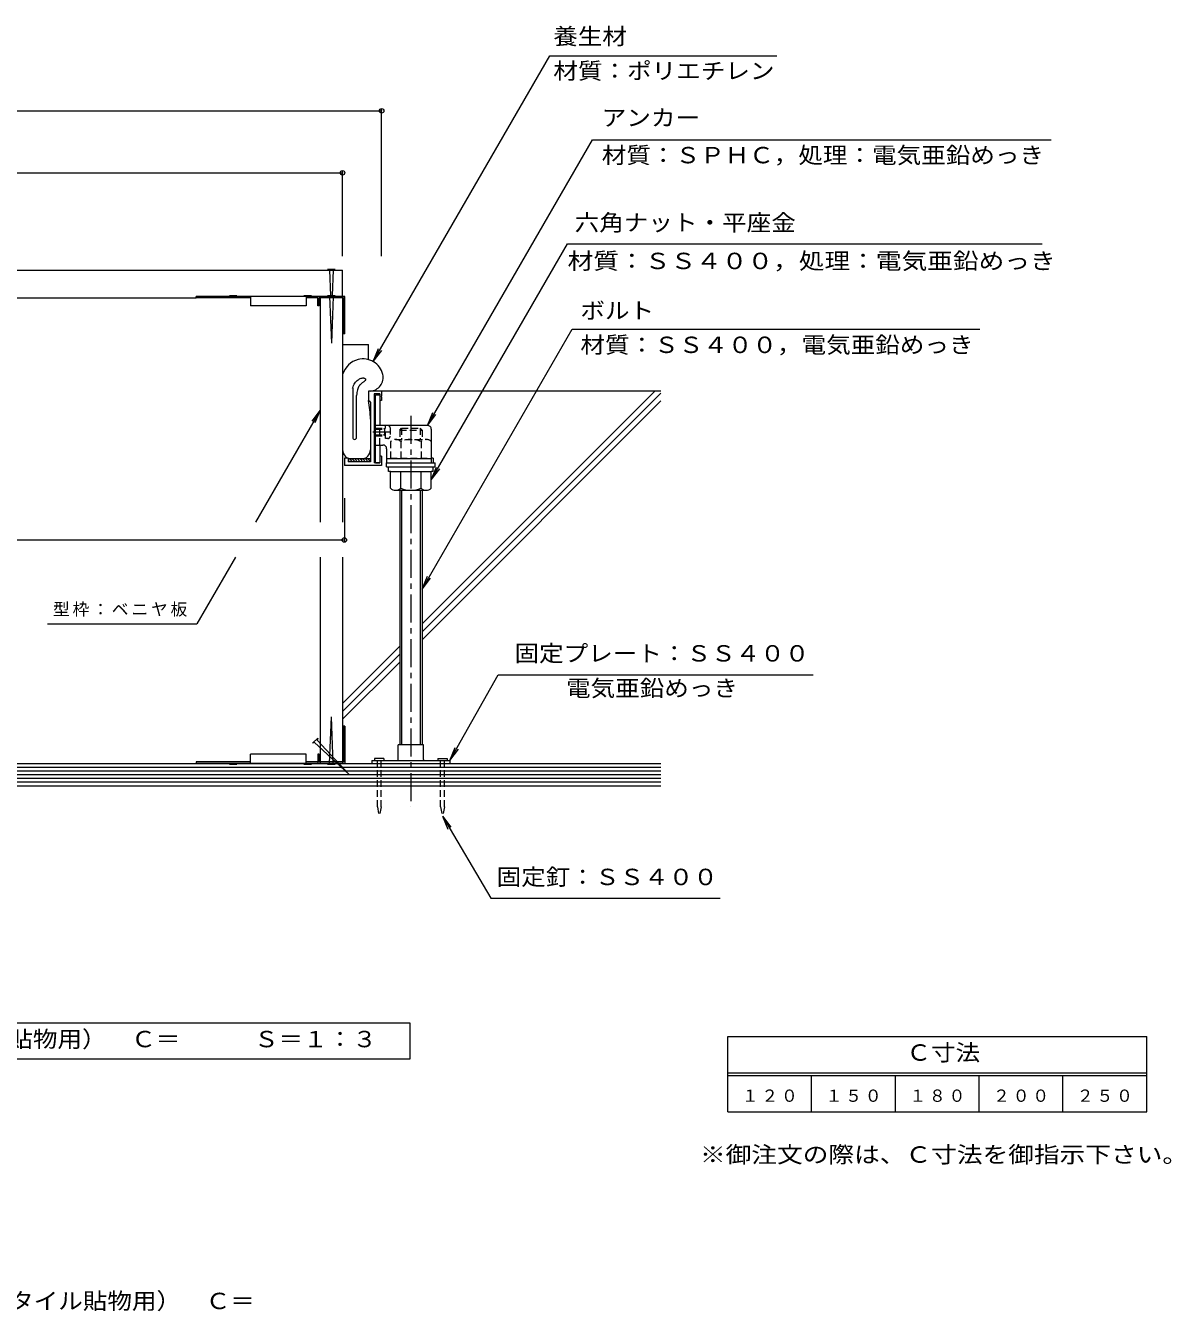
# Model space of a CAD drawing. Units: millimetres, scale not verified. Extents: x -964 to 1149, y -796 to 763.
# Drawn here: x 534 to 1149, y -796 to -106 of the extents above; entities that cross this region are included whole.
import ezdxf
from ezdxf.enums import TextEntityAlignment as Align

# ---------------------------------------------------------------- set-up
doc = ezdxf.new("R2010")
doc.units = ezdxf.units.MM
doc.header["$LTSCALE"] = 3
doc.header["$PDMODE"] = 32
doc.header["$PDSIZE"] = 2.4
doc.linetypes.add('CHAIN1', pattern=[8, 5, -1, 1, -1])
doc.linetypes.add('DASHED1', pattern=[1.8, 1.2, -0.6])
for name, color, linetype, lineweight in [('0-1', 2, 'Continuous', 9), ('0-4', 7, 'Continuous', 9), ('0-5', 6, 'Continuous', 5), ('0-6', 3, 'Continuous', 9), ('0-8', 3, 'Continuous', 9), ('0-9', 2, 'Continuous', 9), ('0-A', 3, 'Continuous', 9), ('0-B', 4, 'Continuous', 9), ('0-C', 4, 'Continuous', 9), ('0-E', 7, 'Continuous', 9), ('D-4', 7, 'Continuous', 9), ('F-4', 7, 'Continuous', 9)]:
    doc.layers.add(name, color=color, linetype=linetype, lineweight=lineweight)
doc.layers.add('F-5', color=2, linetype='Continuous')
doc.styles.add('ＭＳ ゴシック', font='')
doc.styles.get('ＭＳ ゴシック').set_extended_font_data('MS Gothic')

msp = doc.modelspace()

# ---------------------------------------------------------------- linework, layer by layer
at = {"layer": '0-1'}
for p, q in [((718.193, -301.83), (718.193, -306.83)), ((725.193, -301.83), (718.193, -301.83)), ((724.193, -303.33), (721.193, -303.33)), ((721.193, -303.33), (721.193, -340.331)), ((724.193, -303.33), (724.193, -306.83)), ((725.193, -301.83), (725.193, -304.63)), ((719.193, -307.83), (718.193, -306.83)), ((725.193, -306.83), (724.193, -306.83)), ((724.993, -304.83), (725.193, -304.63)), ((724.993, -304.83), (725.193, -305.03)), ((725.193, -305.03), (725.193, -306.83)), ((707.193, -337.83), (705.193, -337.83)), ((705.193, -337.83), (705.193, -341.83)), ((707.193, -337.83), (707.193, -339.83)), ((725.193, -336.83), (725.193, -341.83)), ((725.193, -341.83), (705.193, -341.83)), ((724.193, -340.331), (721.193, -340.331))]:
    msp.add_line(p, q, dxfattribs=at)
for points in [[(719.193, -307.83), (719.193, -339.83), (707.193, -339.83)], [(725.193, -336.83), (724.193, -336.83), (724.193, -340.331)]]:
    msp.add_lwpolyline(points, dxfattribs=at)
at = {"layer": '0-4'}
for p, q in [((125.193, -151.318), (725.193, -151.318)), ((725.193, -229.33), (725.193, -150.418)), ((146.193, -184.583), (704.193, -184.583)), ((704.193, -229.33), (704.193, -183.683)), ((705.193, -359.33), (705.193, -382.73)), ((145.193, -381.83), (705.193, -381.83)), ((746.893, -408.286), (749.763, -401.356)), ((746.893, -408.286), (751.459, -402.335))]:
    msp.add_line(p, q, dxfattribs=at)
for p in [(725.193, -151.318), (704.193, -184.583), (705.193, -381.83)]:
    msp.add_point(p, dxfattribs=at)
at = {"layer": '0-5'}
for p, q in [((709.693, -300.266), (709.693, -326.83)), ((711.692, -326.83), (711.692, -304.134))]:
    msp.add_line(p, q, dxfattribs=at)
for points in [[(709.625, -300.266), (709.837, -299.504), (710.123, -298.799), (710.464, -298.155), (710.844, -297.572), (711.249, -297.05), (711.669, -296.589), (712.096, -296.188), (712.523, -295.843), (712.943, -295.554), (713.353, -295.317), (713.749, -295.13), (714.127, -294.988), (714.485, -294.888), (714.82, -294.828), (715.13, -294.804), (715.414, -294.812), (715.668, -294.85), (715.893, -294.912), (716.087, -294.997), (716.248, -295.1), (716.376, -295.219), (716.47, -295.351), (716.529, -295.492), (716.554, -295.64), (716.544, -295.794), (716.5, -295.95), (716.422, -296.108), (716.313, -296.266), (716.172, -296.425), (716.003, -296.584), (715.806, -296.744), (715.586, -296.907), (715.344, -297.076), (715.084, -297.253), (714.81, -297.442), (714.526, -297.649), (714.236, -297.877), (713.945, -298.133), (713.657, -298.423)], [(713.657, -298.423), (713.377, -298.752), (713.11, -299.126), (712.859, -299.552), (712.628, -300.032), (712.419, -300.572), (712.235, -301.172), (712.074, -301.832), (711.934, -302.55), (711.81, -303.321), (711.692, -304.134)]]:
    msp.add_lwpolyline(points, dxfattribs=at)
for centre, radius, start, end in [((715.646, -296.438), 11.932, 105.24153, 161.52274), ((715.333, -295.291), 10.743, 12.71698, 105.24118), ((718.681, -294.536), 7.311, 273.82776, 12.71701), ((632.426, -320.405), 86.835, 2.26025, 8.9939), ((710.692, -326.83), 1, 177.61688, 180), ((710.692, -326.83), 1, 180.00015, 0), ((709.193, -333.33), 5, 180, 270), ((714.193, -333.33), 5, 270, 0)]:
    msp.add_arc(centre, radius, start, end, dxfattribs=at)
at = {"layer": '0-6', "color": 6, "lineweight": 5}
for p, q in [((875.193, -301.83), (725.193, -301.83)), ((746.893, -426.973), (872.036, -301.83)), ((746.893, -431.216), (875.193, -302.916)), ((746.893, -435.458), (875.193, -307.159)), ((704.193, -469.673), (734.893, -438.973)), ((704.193, -473.916), (734.893, -443.216)), ((704.193, -478.159), (734.893, -447.458)), ((-24.807, -501.83), (875.193, -501.83)), ((-24.807, -503.83), (875.193, -503.83)), ((-24.807, -505.83), (875.193, -505.83)), ((-24.807, -507.83), (875.193, -507.83)), ((-24.807, -509.83), (875.193, -509.83)), ((-24.807, -511.831), (875.193, -511.831)), ((-24.807, -513.83), (875.193, -513.83))]:
    msp.add_line(p, q, dxfattribs=at)
at = {"layer": '0-8', "linetype": 'CHAIN1'}
msp.add_line((740.893, -315.148), (740.893, -525.231), dxfattribs=at)
at = {"layer": '0-8'}
for p, q in [((734.893, -322.83), (735.893, -321.83)), ((745.893, -321.83), (746.893, -322.83)), ((734.893, -355.129), (734.893, -491.83)), ((735.893, -355.129), (735.893, -491.83)), ((745.893, -355.129), (745.893, -491.83)), ((746.893, -355.129), (746.893, -491.83)), ((721.393, -499.231), (721.393, -500.231)), ((726.393, -499.231), (721.393, -499.231)), ((726.393, -499.231), (726.393, -500.231)), ((755.393, -499.231), (760.393, -499.231)), ((755.393, -499.231), (755.393, -500.231)), ((760.393, -499.231), (760.393, -500.231))]:
    msp.add_line(p, q, dxfattribs=at)
at = {"layer": '0-8', "linetype": 'DASHED1'}
for p, q in [((734.893, -322.83), (746.893, -322.83)), ((734.893, -322.83), (734.893, -327.829)), ((735.893, -321.83), (745.893, -321.83)), ((735.893, -321.83), (735.893, -327.829)), ((745.893, -321.83), (745.893, -327.829)), ((746.893, -322.83), (746.893, -327.829)), ((722.893, -525.231), (722.893, -500.231)), ((724.893, -525.231), (724.893, -500.231)), ((756.893, -525.231), (756.893, -500.231)), ((758.893, -525.231), (758.893, -500.231)), ((722.893, -525.231), (723.893, -530.231)), ((724.893, -525.231), (723.893, -530.231)), ((756.893, -525.231), (757.893, -530.231)), ((758.893, -525.231), (757.893, -530.231))]:
    msp.add_line(p, q, dxfattribs=at)
at = {"layer": '0-8', "color": 4, "linetype": 'DASHED1'}
for p, q in [((732.686, -327.829), (749.101, -327.829)), ((735.428, -328.955), (735.428, -337.829)), ((746.359, -328.955), (746.359, -337.829)), ((751.843, -328.955), (751.843, -337.829))]:
    msp.add_line(p, q, dxfattribs=at)
at = {"layer": '0-8', "color": 6, "lineweight": 5}
for p, q in [((752.893, -337.829), (751.843, -337.829)), ((752.893, -337.829), (752.893, -340.329)), ((728.893, -345.129), (728.893, -342.629)), ((729.943, -345.129), (728.893, -345.129)), ((752.893, -345.129), (751.843, -345.129)), ((752.893, -345.129), (752.893, -342.629))]:
    msp.add_line(p, q, dxfattribs=at)
at = {"layer": '0-8', "color": 4}
for p, q in [((735.428, -354.003), (735.428, -345.129)), ((746.359, -354.003), (746.359, -345.129)), ((751.843, -354.003), (751.843, -345.129)), ((732.686, -355.129), (749.101, -355.129))]:
    msp.add_line(p, q, dxfattribs=at)
at = {"layer": '0-8', "color": 4, "linetype": 'DASHED1'}
msp.add_lwpolyline([(729.943, -328.955), (729.943, -337.829), (751.843, -337.829)], dxfattribs=at)
at = {"layer": '0-8', "color": 4}
msp.add_lwpolyline([(729.943, -354.003), (729.943, -345.129), (751.843, -345.129)], dxfattribs=at)
at = {"layer": '0-8', "color": 4, "linetype": 'DASHED1'}
for centre, radius, start, end in [((732.686, -331.732), 3.903, 45.3613, 134.63896), ((740.893, -341.657), 13.828, 66.7198, 113.2803), ((749.101, -331.732), 3.903, 45.3613, 134.63818)]:
    msp.add_arc(centre, radius, start, end, dxfattribs=at)
at = {"layer": '0-8', "color": 4}
for centre, radius, start, end in [((732.686, -351.226), 3.903, 225.36104, 314.6387), ((740.893, -341.301), 13.828, 246.7197, 293.2802), ((749.101, -351.226), 3.903, 225.36182, 314.6387)]:
    msp.add_arc(centre, radius, start, end, dxfattribs=at)
at = {"layer": '0-9', "color": 4}
for p, q in [((719.193, -338.33), (707.193, -338.33)), ((709.479, -339.83), (707.979, -338.33)), ((710.893, -339.83), (709.393, -338.33)), ((712.307, -339.83), (710.807, -338.33)), ((713.722, -339.83), (712.222, -338.33)), ((715.136, -339.83), (713.636, -338.33)), ((716.55, -339.83), (715.05, -338.33)), ((717.964, -339.83), (716.464, -338.33)), ((719.193, -339.645), (717.879, -338.33)), ((708.065, -339.83), (707.193, -338.959))]:
    msp.add_line(p, q, dxfattribs=at)
at = {"layer": '0-9'}
for p, q in [((734.093, -499.731), (734.093, -491.83)), ((747.693, -491.83), (734.093, -491.83)), ((747.693, -499.731), (747.693, -491.83)), ((719.893, -500.231), (719.893, -501.83)), ((719.893, -500.231), (761.893, -500.231)), ((761.893, -500.231), (761.893, -501.83))]:
    msp.add_line(p, q, dxfattribs=at)
for centre, start, end in [((733.593, -499.731), 270, 0), ((748.193, -499.731), 180, 270)]:
    msp.add_arc(centre, 0.5, start, end, dxfattribs=at)
at = {"layer": '0-A'}
for p, q in [((625.493, -251.83), (625.493, -251.03)), ((654.693, -251.83), (625.493, -251.83)), ((654.693, -251.03), (654.693, -256.031)), ((684.693, -251.03), (684.693, -256.031)), ((690.893, -251.83), (684.693, -251.83)), ((691.693, -256.031), (691.693, -251.83)), ((684.693, -256.031), (654.693, -256.031)), ((705.493, -271.03), (704.193, -271.03)), ((704.193, -276.83), (718.193, -276.83)), ((718.193, -284.936), (718.193, -276.83)), ((721.893, -340.331), (721.893, -303.831)), ((721.193, -322.33), (721.693, -321.83)), ((721.893, -322.33), (721.193, -322.33)), ((721.693, -325.83), (721.693, -321.83)), ((721.893, -321.83), (721.693, -321.83)), ((749.894, -320.329), (721.893, -320.329)), ((751.893, -322.329), (751.893, -340.329)), ((721.193, -325.33), (721.693, -325.83)), ((721.893, -325.33), (721.194, -325.33)), ((721.893, -325.83), (721.693, -325.83)), ((721.893, -330.829), (725.893, -330.829)), ((724.193, -330.829), (724.193, -336.83)), ((727.893, -332.829), (727.893, -340.329)), ((727.893, -338.029), (751.893, -338.029)), ((721.893, -340.331), (724.193, -340.331)), ((727.893, -342.629), (727.893, -340.329)), ((727.893, -340.329), (753.893, -340.329)), ((705.493, -481.831), (704.193, -481.831)), ((684.693, -496.83), (654.693, -496.83)), ((654.693, -501.831), (654.693, -496.83)), ((684.693, -501.831), (684.693, -496.83)), ((691.693, -496.83), (691.693, -501.031)), ((654.693, -501.031), (625.493, -501.031)), ((625.493, -501.031), (625.493, -501.831)), ((690.893, -501.031), (684.693, -501.031))]:
    msp.add_line(p, q, dxfattribs=at)
at = {"layer": '0-A', "linetype": 'CHAIN1'}
msp.add_line((720.471, -323.83), (730.066, -323.83), dxfattribs=at)
at = {"layer": '0-A', "linetype": 'DASHED1'}
for p, q in [((721.893, -321.83), (727.193, -321.83)), ((721.893, -322.33), (727.193, -322.33)), ((724.193, -330.829), (724.193, -320.329)), ((727.193, -321.83), (726.193, -322.33)), ((726.853, -325.33), (726.853, -322.33)), ((727.193, -327.33), (727.193, -320.331)), ((729.793, -321.631), (729.793, -326.031)), ((721.893, -325.33), (727.193, -325.33)), ((721.893, -325.83), (727.193, -325.83)), ((727.193, -325.83), (726.193, -325.33)), ((728.493, -327.33), (727.193, -327.33))]:
    msp.add_line(p, q, dxfattribs=at)
at = {"layer": '0-A'}
for points in [[(705.493, -271.03), (705.493, -251.03), (625.493, -251.03)], [(691.693, -256.031), (690.893, -256.031), (690.893, -251.03)], [(704.693, -271.03), (704.693, -251.83), (691.693, -251.83)], [(721.893, -303.831), (724.193, -303.831), (724.193, -320.329)], [(727.893, -342.629), (753.893, -342.629), (753.893, -340.329)], [(705.493, -481.831), (705.493, -501.831), (625.493, -501.831)], [(704.693, -481.831), (704.693, -501.031), (691.693, -501.031)], [(691.693, -496.83), (690.893, -496.83), (690.893, -501.831)]]:
    msp.add_lwpolyline(points, dxfattribs=at)
at = {"layer": '0-A', "linetype": 'DASHED1'}
for centre, start, end in [((728.493, -321.631), 1.34737, 90.00069), ((728.493, -326.031), 269.99731, 0.00806)]:
    msp.add_arc(centre, 1.3, start, end, dxfattribs=at)
at = {"layer": '0-A'}
for centre, start, end in [((749.893, -322.329), 0, 92.15979), ((725.893, -332.829), 359.9991, 89.99777)]:
    msp.add_arc(centre, 2, start, end, dxfattribs=at)
at = {"layer": '0-B', "color": 6, "lineweight": 5}
for p in [(446.099, -236.83), (704.193, -251.83)]:
    msp.add_line(p, (704.193, -236.83), dxfattribs=at)
at = {"layer": '0-B'}
for p, q in [((224.893, -251.83), (625.493, -251.83)), ((692.193, -251.83), (692.193, -372.294)), ((704.193, -251.83), (704.193, -372.294)), ((692.193, -390.985), (692.193, -501.83)), ((704.193, -390.985), (704.193, -501.83))]:
    msp.add_line(p, q, dxfattribs=at)
at = {"layer": '0-C'}
for p, q in [((696.193, -236.33), (697.193, -236.83)), ((696.193, -236.33), (700.193, -236.33)), ((697.193, -236.83), (697.741, -250.53)), ((699.193, -236.83), (698.645, -250.53)), ((699.193, -236.83), (700.193, -236.33)), ((643.493, -250.53), (644.493, -251.03)), ((643.493, -250.53), (647.493, -250.53)), ((646.493, -251.03), (647.493, -250.53)), ((683.493, -250.53), (684.493, -251.03)), ((683.493, -250.53), (687.493, -250.53)), ((686.493, -251.03), (687.493, -250.53)), ((696.193, -250.53), (697.193, -251.03)), ((696.193, -250.53), (700.193, -250.53)), ((697.193, -251.03), (698.193, -276.032)), ((699.193, -251.03), (698.193, -276.032)), ((699.193, -251.03), (700.193, -250.53)), ((697.193, -501.831), (698.193, -476.829)), ((699.193, -501.831), (698.193, -476.829)), ((690.961, -488.241), (688.133, -491.069)), ((690.961, -488.241), (690.608, -489.302)), ((690.608, -489.302), (707.58, -507.687)), ((689.194, -490.716), (688.133, -491.069)), ((689.194, -490.716), (707.58, -507.687)), ((643.493, -502.331), (644.493, -501.831)), ((643.493, -502.331), (647.493, -502.331)), ((646.493, -501.831), (647.493, -502.331)), ((683.493, -502.331), (684.493, -501.831)), ((683.493, -502.331), (687.493, -502.331)), ((686.493, -501.831), (687.493, -502.331)), ((696.193, -502.331), (697.193, -501.831)), ((696.193, -502.331), (700.193, -502.331)), ((699.193, -501.831), (700.193, -502.331))]:
    msp.add_line(p, q, dxfattribs=at)
at = {"layer": '0-E'}
for p, q in [((720.705, -285.988), (815.481, -121.83)), ((815.481, -121.83), (937.431, -121.83)), ((749.817, -320.33), (838.44, -166.832)), ((838.44, -166.832), (1084.945, -166.832)), ((751.843, -349.566), (825.099, -222.684)), ((825.099, -222.684), (1080.099, -222.684)), ((746.893, -408.286), (827.572, -268.547)), ((827.572, -268.547), (1046.473, -268.547)), ((720.705, -285.988), (723.575, -279.059)), ((720.705, -285.988), (725.271, -280.037)), ((692.193, -312.062), (657.418, -372.294)), ((692.193, -312.062), (687.627, -318.013)), ((692.193, -312.062), (689.323, -318.991)), ((749.817, -320.33), (752.687, -313.401)), ((749.817, -320.33), (754.383, -314.38)), ((751.843, -349.566), (754.713, -342.637)), ((751.843, -349.566), (756.409, -343.616)), ((646.627, -390.985), (625.932, -426.83)), ((545.743, -426.83), (625.932, -426.83)), ((761.893, -500.231), (787.874, -454.23)), ((787.874, -454.23), (957.066, -454.23)), ((761.893, -500.231), (764.763, -493.301)), ((761.893, -500.231), (766.459, -494.28)), ((757.893, -530.231), (762.459, -536.181)), ((757.893, -530.231), (760.763, -537.16)), ((757.893, -530.231), (783.874, -574.23)), ((783.874, -574.23), (906.981, -574.23))]:
    msp.add_line(p, q, dxfattribs=at)
at = {"layer": 'D-4', "color": 2}
msp.add_lwpolyline([(110.089, -660.753), (110.089, -641.253), (740.297, -641.253), (740.297, -660.753)], close=True, dxfattribs=at)
at = {"layer": 'F-4'}
for p, q in [((911.201, -648.527), (1136.201, -648.527)), ((911.201, -689.027), (911.201, -648.527)), ((1136.201, -689.027), (1136.201, -648.527)), ((911.201, -668.027), (1136.201, -668.027)), ((911.201, -669.527), (1136.201, -669.527)), ((956.201, -689.027), (956.201, -669.527)), ((1001.201, -689.027), (1001.201, -669.527)), ((1046.201, -689.027), (1046.201, -669.527)), ((1091.201, -689.027), (1091.201, -669.527)), ((911.201, -689.027), (1136.201, -689.027))]:
    msp.add_line(p, q, dxfattribs=at)

# ---------------------------------------------------------------- texts
at = {"layer": '0-E', "color": 2, "style": 'ＭＳ ゴシック'}
for s, width, p in [('養生材', 1.1, (817.359, -118.311)), ('材質：ポリエチレン', 1.1, (817.431, -136.854)), ('アンカー', 1.1, (843.445, -162.044)), ('材質：ＳＰＨＣ，処理：電気亜鉛めっき', 1.1, (843.445, -182.136)), ('六角ナット・平座金', 1.1, (828.91, -218.375)), ('材質：ＳＳ４００，処理：電気亜鉛めっき', 1.15, (825.099, -238.967)), ('ボルト', 1.1, (831.973, -265.62)), ('材質：ＳＳ４００，電気亜鉛めっき', 1.1, (831.973, -284.038)), ('固定プレート：ＳＳ４００', 1.1, (796.566, -449.783)), ('電気亜鉛めっき', 1.1, (824.245, -468.485)), ('固定釘：ＳＳ４００', 1.1, (786.981, -569.894))]:
    msp.add_text(s, height=8.798, dxfattribs=dict(at, width=width)).set_placement(p, align=Align.BOTTOM_LEFT)
at = {"layer": '0-E', "insert": (548.64, -423.078), "char_height": 6.598, "attachment_point": 7, "style": 'ＭＳ ゴシック'}
msp.add_mtext('\\T1.17;型枠：ベニヤ板', dxfattribs=at)
at = {"layer": 'D-4', "color": 2, "style": 'ＭＳ ゴシック', "width": 1.1}
msp.add_text('打込型フロアーハッチ\u3000ＲＳＶ－２（ＭＯＥＯ－６００\u3000樹脂タイル貼物用）\u3000Ｃ＝\u3000\u3000\u3000Ｓ＝１：３', height=8.798, dxfattribs=at).set_placement((115.443, -657.003), align=Align.BOTTOM_LEFT)
at = {"layer": 'F-4', "color": 2, "style": 'ＭＳ ゴシック'}
for s, width, p in [('Ｃ寸法', 1.1, (1007.104, -664.227)), ('※御注文の際は、Ｃ寸法を御指示下さい。', 1.15, (896.201, -719.027))]:
    msp.add_text(s, height=8.798, dxfattribs=dict(at, width=width)).set_placement(p, align=Align.BOTTOM_LEFT)
at = {"layer": 'F-4', "char_height": 6.598, "attachment_point": 7, "style": 'ＭＳ ゴシック'}
for s, insert in [('\\T1.17;１２０', (918.701, -683.777)), ('\\T1.17;１５０', (963.701, -683.777)), ('\\T1.17;１８０', (1008.701, -683.777)), ('\\T1.17;２００', (1053.701, -683.777)), ('\\T1.17;２５０', (1098.701, -683.777))]:
    msp.add_mtext(s, dxfattribs=dict(at, insert=insert))
at = {"layer": 'F-5', "style": 'ＭＳ ゴシック', "width": 1.1}
msp.add_text('打込型フロアーハッチ\u3000ＭＯＥＯ－６００（樹脂タイル貼物用）\u3000Ｃ＝', height=8.798, dxfattribs=at).set_placement((234.664, -797.684), align=Align.BOTTOM_LEFT)

doc.saveas('drawing.dxf')
